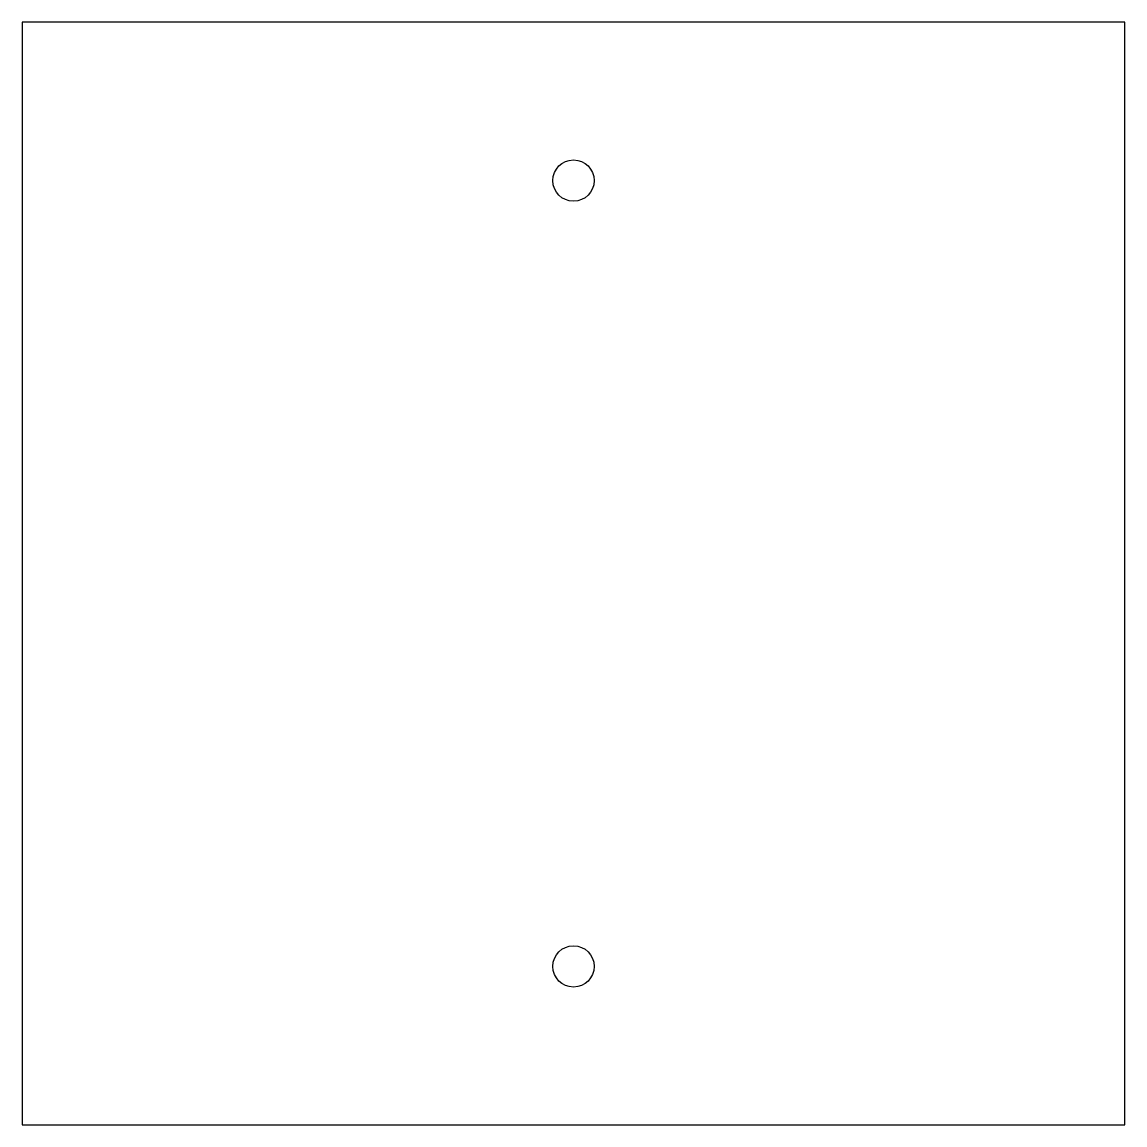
# Model space of a CAD drawing. Header units: millimetres. Extents: x 0 to 80, y 0 to 80.
import ezdxf

# ---------------------------------------------------------------- set-up
doc = ezdxf.new("R2010")
doc.units = ezdxf.units.MM
doc.layers.get('0').update_dxf_attribs({"linetype": 'CONTINUOUS'})

msp = doc.modelspace()

# ---------------------------------------------------------------- linework, layer by layer
msp.add_lwpolyline([(0, 0), (80, 0), (80, 80), (0, 80)], close=True)
for centre in [(40, 68.5), (40, 11.5)]:
    msp.add_circle(centre, 1.5)

doc.saveas('drawing.dxf')
